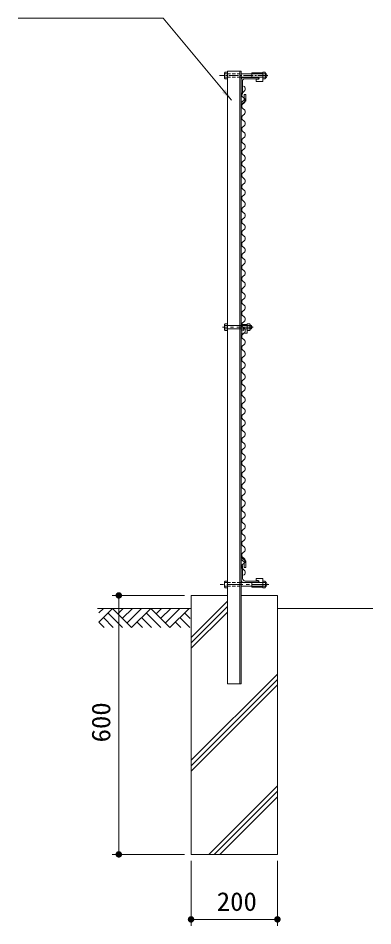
# Model space of a CAD drawing. Units: millimetres, scale not verified. Extents: x -4455 to 4455, y -3150 to 3150.
# Drawn here: x 56 to 877, y -605 to 1498 of the extents above; entities that cross this region are included whole.
import ezdxf
from ezdxf.enums import TextEntityAlignment as Align

# ---------------------------------------------------------------- set-up
doc = ezdxf.new("R2010")
doc.units = ezdxf.units.MM
doc.header["$LTSCALE"] = 30
for name, pattern in [('DASHED', [7.5, 6, -1.5]), ('USER2', [2, 1.25, -0.25, 0.25, -0.25]), ('USER3', [0.375, 0.25, -0.125]), ('USER4', [1.125, 0.75, -0.125, 0.125, -0.125])]:
    doc.linetypes.add(name, pattern=pattern)
for name, color, linetype, lineweight in [('0-0_1部材', 3, 'Continuous', 18), ('0-3_SUNPOU', 1, 'Continuous', 18), ('0-4_6文字', 3, 'Continuous', 9), ('0-5_5寸法', 1, 'Continuous', 18), ('0-6_GL', 7, 'Continuous', 9), ('0-7_8部品', 3, 'Continuous', 18), ('0-8_4基礎', 4, 'Continuous', 18), ('0-9_AMI', 3, 'Continuous', 18), ('0-A_2網', 4, 'Continuous', 18), ('0-B_0', 7, 'Continuous', 9)]:
    doc.layers.add(name, color=color, linetype=linetype, lineweight=lineweight)
doc.styles.add('ＭＳ ゴシック', font='')
doc.styles.get('ＭＳ ゴシック').set_extended_font_data('MS Gothic')

# ---------------------------------------------------------------- blocks, each defined once
blk = doc.blocks.new('NAMIX13')
at = {"layer": '0-9_AMI'}
for centre, start, end in [((-106.7, -200), 298.07249, 61.92751), ((106.7, -600), 118.07249, 241.92751), ((106.7, -1400), 118.07249, 241.92751), ((-106.7, -1000), 298.07249, 61.92751), ((-106.7, -1800), 298.07249, 61.92751), ((106.7, -2200), 118.07249, 241.92751), ((-106.7, -2600), 298.07249, 61.92751), ((106.7, -3000), 118.07249, 241.92751), ((106.7, -3800), 118.07249, 241.92751), ((-106.7, -3400), 298.07249, 61.92751), ((106.7, -4600), 118.07249, 241.92751), ((-106.7, -4200), 298.07249, 61.92751), ((-106.7, -5000), 298.07249, 61.92751), ((106.7, -5400), 118.07249, 241.92751), ((-106.7, -5800), 298.07249, 61.92751), ((106.7, -6200), 118.07249, 241.92751), ((106.7, -7000), 118.07249, 241.92751), ((-106.7, -6600), 298.07249, 61.92751), ((-106.7, -7400), 298.07249, 61.92751), ((106.7, -7800), 118.07249, 241.92751), ((-106.7, -8200), 298.07249, 61.92751), ((106.7, -8600), 118.07249, 241.92751)]:
    blk.add_arc(centre, 226.7, start, end, dxfattribs=at)
blk = doc.blocks.new('NAMIX5')
at = {"layer": '0-9_AMI'}
for centre, start, end in [((53.3, -300), 118.07249, 241.92751), ((-53.3, -100), 298.07249, 61.92751), ((53.3, -700), 118.07249, 241.92751), ((-53.3, -500), 298.07249, 61.92751), ((-53.3, -900), 298.07249, 61.92751), ((53.3, -1100), 118.07249, 241.92751), ((-53.3, -1300), 298.07249, 61.92751), ((53.3, -1500), 118.07249, 241.92751), ((53.3, -1900), 118.07249, 241.92751), ((-53.3, -1700), 298.07249, 61.92751)]:
    blk.add_arc(centre, 113.3, start, end, dxfattribs=at)
blk = doc.blocks.new('NAMI')
at = {"layer": '0-9_AMI'}
for centre, start, end in [((-106.7, -200), 298.07249, 61.92751), ((106.7, -600), 118.07249, 241.92751)]:
    blk.add_arc(centre, 226.7, start, end, dxfattribs=at)
blk = doc.blocks.new('M1')
at = {"layer": '0-3_SUNPOU'}
blk.add_line((-7.5, 0), (-57.86, 0), dxfattribs=at)
for points in [[(0, 0), (-7.5, 0), (-7.44, 0.94)], [(0, 0), (-7.44, -0.94), (-7.5, 0)], [(0, 0), (-7.44, 0.94), (-7.26, 1.87)], [(0, 0), (-7.26, -1.87), (-7.44, -0.94)], [(0, 0), (-7.26, 1.87), (-6.97, 2.76)], [(0, 0), (-6.97, -2.76), (-7.26, -1.87)], [(0, 0), (-6.97, 2.76), (-6.57, 3.61)], [(0, 0), (-6.57, -3.61), (-6.97, -2.76)], [(0, 0), (-6.57, 3.61), (-6.07, 4.41)], [(0, 0), (-6.07, -4.41), (-6.57, -3.61)], [(0, 0), (-6.07, 4.41), (-5.47, 5.13)], [(0, 0), (-5.47, -5.13), (-6.07, -4.41)], [(0, 0), (-5.47, 5.13), (-4.78, 5.78)], [(0, 0), (-4.78, -5.78), (-5.47, -5.13)], [(0, 0), (-4.78, 5.78), (-4.02, 6.33)], [(0, 0), (-4.02, -6.33), (-4.78, -5.78)], [(0, 0), (-4.02, 6.33), (-3.19, 6.79)], [(0, 0), (-3.19, -6.79), (-4.02, -6.33)], [(0, 0), (-3.19, 6.79), (-2.32, 7.13)], [(0, 0), (-2.32, -7.13), (-3.19, -6.79)], [(0, 0), (-2.32, 7.13), (-1.41, 7.37)], [(0, 0), (-1.41, -7.37), (-2.32, -7.13)], [(0, 0), (-1.41, 7.37), (-0.47, 7.49)], [(0, 0), (-0.47, -7.49), (-1.41, -7.37)], [(0, 0), (-0.47, 7.49), (0.47, 7.49)], [(0, 0), (0.47, -7.49), (-0.47, -7.49)], [(0, 0), (0.47, 7.49), (1.41, 7.37)], [(0, 0), (1.41, 7.37), (2.32, 7.13)], [(0, 0), (2.32, 7.13), (3.19, 6.79)], [(0, 0), (3.19, 6.79), (4.02, 6.33)], [(0, 0), (4.02, 6.33), (4.78, 5.78)], [(0, 0), (4.78, 5.78), (5.47, 5.13)], [(0, 0), (5.47, 5.13), (6.07, 4.41)], [(0, 0), (6.07, 4.41), (6.57, 3.61)], [(0, 0), (6.57, 3.61), (6.97, 2.76)], [(0, 0), (6.97, 2.76), (7.26, 1.87)], [(0, 0), (7.26, 1.87), (7.44, 0.94)], [(0, 0), (7.44, 0.94), (7.5, 0)], [(0, 0), (1.41, -7.37), (0.47, -7.49)], [(0, 0), (2.32, -7.13), (1.41, -7.37)], [(0, 0), (3.19, -6.79), (2.32, -7.13)], [(0, 0), (4.02, -6.33), (3.19, -6.79)], [(0, 0), (4.78, -5.78), (4.02, -6.33)], [(0, 0), (5.47, -5.13), (4.78, -5.78)], [(0, 0), (6.07, -4.41), (5.47, -5.13)], [(0, 0), (6.57, -3.61), (6.07, -4.41)], [(0, 0), (6.97, -2.76), (6.57, -3.61)], [(0, 0), (7.26, -1.87), (6.97, -2.76)], [(0, 0), (7.44, -0.94), (7.26, -1.87)], [(0, 0), (7.5, 0), (7.44, -0.94)]]:
    blk.add_solid(points, dxfattribs=at)
blk = doc.blocks.new('GL-マーク')
at = {"layer": '0-B_0', "color": 1, "lineweight": 18}
for p, q in [((-418.12, -21.21), (-396.91, 0)), ((-418.12, -63.64), (-354.48, 0)), ((-354.48, 0), (-265.86, -88.62)), ((-304.52, 0), (-329.5, -24.98)), ((-262.09, 0), (-308.29, -46.2)), ((-219.67, 0), (-287.08, -67.41)), ((-177.24, 0), (-265.86, -88.62)), ((-177.24, 0), (-88.62, -88.62)), ((-127.28, 0), (-152.26, -24.98)), ((-84.85, 0), (-131.05, -46.19)), ((-42.43, 0), (-109.83, -67.41)), ((0, 0), (-88.62, -88.62)), ((-375.7, -21.21), (-308.29, -88.62)), ((-198.45, -21.21), (-131.05, -88.62)), ((4.99, -47.42), (-21.21, -21.21)), ((-418.12, -63.64), (-393.14, -88.62)), ((-396.91, -42.43), (-350.71, -88.62)), ((-240.88, -63.64), (-215.9, -88.62)), ((-219.67, -42.43), (-173.47, -88.62)), ((-38.66, -88.62), (-63.64, -63.64)), ((3.77, -88.62), (-42.43, -42.43))]:
    blk.add_line(p, q, dxfattribs=at)

msp = doc.modelspace()

# ---------------------------------------------------------------- linework, layer by layer
at = {"layer": '0-0_1部材', "color": 7, "lineweight": 9}
for p, q in [((539.94, 1375.42), (539.94, -44.58)), ((539.94, 1375.42), (571.94, 1375.42)), ((571.94, 1375.42), (571.94, 1241.12)), ((571.94, 1365.95), (571.94, 1241.12)), ((571.94, 1320.42), (571.94, 1355.42)), ((574.94, 1322.42), (574.94, 1352.42)), ((576.94, 1360.42), (611.94, 1360.42)), ((579.44, 1360.42), (604.44, 1360.42)), ((579.94, 1357.42), (609.94, 1357.42)), ((604.44, 1360.42), (604.44, 1360.92)), ((611.94, 1360.42), (611.94, 1359.42)), ((571.94, 1320.42), (572.94, 1320.42)), ((571.94, 1302.51), (578.94, 1307.92)), ((571.94, 1297.46), (582.94, 1305.96)), ((578.94, 1320.92), (578.94, 1307.92)), ((582.94, 1320.92), (578.94, 1320.92)), ((582.94, 1320.92), (582.94, 1305.96)), ((571.94, 1250.59), (571.94, -44.58)), ((571.94, 953.66), (571.94, 236.1)), ((571.94, 248.39), (582.94, 239.89)), ((571.94, 243.33), (578.94, 237.92)), ((578.94, 224.92), (578.94, 237.92)), ((582.94, 224.92), (582.94, 239.89)), ((571.94, 196.05), (571.94, 230.42)), ((571.94, 230.42), (573.06, 230.42)), ((575.31, 199.42), (575.31, 228.17)), ((582.94, 224.92), (578.94, 224.92)), ((611.94, 190.42), (577.56, 190.42)), ((609.69, 193.8), (580.94, 193.8)), ((611.94, 190.42), (611.94, 191.55)), ((539.94, -44.58), (571.94, -44.58))]:
    msp.add_line(p, q, dxfattribs=at)
at = {"layer": '0-0_1部材'}
msp.add_line((568.94, 1375.42), (568.94, -44.58), dxfattribs=at)
at = {"layer": '0-0_1部材', "color": 7, "lineweight": 9}
for centre, radius, start, end in [((576.94, 1355.42), 5, 90, 180), ((579.94, 1352.42), 5, 90, 180), ((609.94, 1359.42), 2, 270, 0), ((572.94, 1322.42), 2, 270, 0), ((573.06, 228.17), 2.25, 0, 90), ((577.56, 196.05), 5.62, 180, 270), ((580.94, 199.42), 5.62, 180, 270), ((609.69, 191.55), 2.25, 0, 90)]:
    msp.add_arc(centre, radius, start, end, dxfattribs=at)
at = {"layer": '0-4_6文字', "color": 7}
msp.add_lwpolyline([(55.88, 1497.87), (391.41, 1497.87), (549.61, 1307.84)], dxfattribs=at)
msp.add_solid([(550.89, 1306.3), (527.69, 1326.02), (535.7, 1332.69)], dxfattribs=at)
at = {"layer": '0-5_5寸法'}
for p, q in [((440.94, 160.42), (273.77, 160.42)), ((288.77, 130.42), (288.77, -409.58)), ((440.94, -439.58), (273.77, -439.58)), ((455.94, -454.58), (455.94, -605.16)), ((655.94, -454.58), (655.94, -605.16)), ((485.94, -590.16), (625.94, -590.16))]:
    msp.add_line(p, q, dxfattribs=at)
at = {"layer": '0-6_GL'}
for p, q in [((239.41, 130.42), (455.94, 130.42)), ((655.94, 130.42), (876.63, 130.42))]:
    msp.add_line(p, q, dxfattribs=at)
at = {"layer": '0-7_8部品'}
for p, q in [((533.54, 1370.79), (534.65, 1372.71)), ((533.54, 1370.79), (533.54, 1358.95)), ((534.22, 1368.87), (539.94, 1368.87)), ((534.65, 1372.71), (539.94, 1372.71)), ((539.94, 1372.71), (539.94, 1357.03)), ((571.94, 1368.87), (621.65, 1368.87)), ((596.75, 1371.19), (621.75, 1371.19)), ((596.75, 1371.19), (596.75, 1360.69)), ((621.75, 1357.03), (621.75, 1372.71)), ((621.75, 1371.19), (621.75, 1351.19)), ((627.46, 1368.87), (621.75, 1368.87)), ((628.15, 1358.95), (628.15, 1370.79)), ((534.22, 1360.87), (539.94, 1360.87)), ((567.03, 1360.87), (621.75, 1360.87)), ((606.75, 1356.19), (611.5, 1356.19)), ((606.75, 1356.19), (606.75, 1351.19)), ((606.75, 1351.19), (621.75, 1351.19)), ((627.46, 1360.87), (621.75, 1360.87)), ((627.04, 1357.03), (621.75, 1357.03)), ((628.15, 1358.95), (627.04, 1357.03)), ((533.54, 787.77), (534.65, 789.69)), ((533.54, 775.93), (533.54, 787.77)), ((534.22, 785.85), (539.94, 785.85)), ((534.65, 789.69), (539.94, 789.69)), ((539.94, 774.01), (539.94, 789.69)), ((571.94, 788.17), (571.94, 777.67)), ((571.94, 788.17), (586.14, 788.17)), ((586.14, 774.01), (586.14, 789.69)), ((586.14, 788.17), (586.14, 768.17)), ((591.85, 785.85), (586.14, 785.85)), ((592.54, 775.93), (592.54, 787.77)), ((592.54, 785.85), (596.09, 785.85)), ((592.54, 785.05), (596.49, 785.05)), ((592.54, 778.65), (596.49, 778.65)), ((596.09, 777.85), (596.09, 785.85)), ((534.22, 777.85), (539.94, 777.85)), ((571.94, 777.67), (575.89, 777.67)), ((571.94, 773.17), (575.89, 773.17)), ((571.94, 773.17), (571.94, 768.17)), ((571.94, 768.17), (586.14, 768.17)), ((591.85, 777.85), (586.14, 777.85)), ((591.43, 774.01), (586.14, 774.01)), ((592.54, 775.93), (591.43, 774.01)), ((592.54, 777.85), (596.09, 777.85)), ((533.54, 191.89), (534.65, 193.81)), ((533.54, 180.05), (533.54, 191.89)), ((534.22, 189.97), (539.94, 189.97)), ((534.65, 193.81), (539.94, 193.81)), ((539.94, 178.13), (539.94, 193.81)), ((567.03, 189.97), (621.75, 189.97)), ((596.75, 190.15), (611.5, 190.15)), ((596.75, 179.65), (596.75, 190.15)), ((606.75, 199.65), (621.75, 199.65)), ((606.75, 194.65), (606.75, 199.65)), ((606.75, 194.65), (611.5, 194.65)), ((621.75, 179.65), (621.75, 199.65)), ((621.75, 193.81), (621.75, 178.13)), ((627.46, 189.97), (621.75, 189.97)), ((628.15, 191.89), (628.15, 180.05)), ((534.22, 181.97), (539.94, 181.97)), ((571.94, 181.97), (621.65, 181.97)), ((596.75, 179.65), (621.75, 179.65)), ((627.46, 181.97), (621.75, 181.97)), ((627.04, 178.13), (621.75, 178.13)), ((628.15, 180.05), (627.04, 178.13))]:
    msp.add_line(p, q, dxfattribs=at)
at = {"layer": '0-7_8部品', "linetype": 'USER3'}
for p, q in [((539.94, 1368.87), (571.94, 1368.87)), ((539.94, 1360.87), (571.94, 1360.87)), ((539.94, 189.97), (571.94, 189.97)), ((539.94, 181.97), (571.94, 181.97))]:
    msp.add_line(p, q, dxfattribs=at)
at = {"layer": '0-7_8部品', "linetype": 'DASHED'}
for p, q in [((596.75, 1369.19), (621.75, 1369.19)), ((539.94, 785.85), (586.14, 785.85)), ((539.94, 777.85), (586.14, 777.85)), ((596.75, 181.65), (621.75, 181.65))]:
    msp.add_line(p, q, dxfattribs=at)
at = {"layer": '0-7_8部品', "color": 1, "linetype": 'USER4'}
msp.add_line((633.3, 1364.87), (522.18, 1364.87), dxfattribs=at)
at = {"layer": '0-7_8部品', "color": 1, "linetype": 'USER2'}
for p, q in [((599.56, 781.85), (528.72, 781.85)), ((635.99, 185.97), (522.18, 185.97))]:
    msp.add_line(p, q, dxfattribs=at)
at = {"layer": '0-7_8部品'}
for points in [[(628.15, 1370.79), (627.04, 1372.71), (621.75, 1372.71)], [(533.54, 1358.95), (534.65, 1357.03), (539.94, 1357.03)], [(592.54, 787.77), (591.43, 789.69), (586.14, 789.69)], [(533.54, 775.93), (534.65, 774.01), (539.94, 774.01)], [(628.15, 191.89), (627.04, 193.81), (621.75, 193.81)], [(533.54, 180.05), (534.65, 178.13), (539.94, 178.13)]]:
    msp.add_lwpolyline(points, dxfattribs=at)
for centre, radius, start, end in [((536.57, 1370.79), 3.03, 180, 219.3382), ((545.54, 1364.87), 12, 160.52878, 199.47122), ((625.12, 1370.79), 3.03, 320.6618, 0), ((616.15, 1364.87), 12, 340.52878, 19.47122), ((624.99, 1364.87), 6.71, 298.05542, 61.94458), ((536.57, 1358.95), 3.03, 140.6618, 180), ((611.5, 1358.44), 2.25, 270, 90), ((625.12, 1358.95), 3.03, 0, 39.3382), ((536.57, 787.77), 3.03, 180, 219.3382), ((545.54, 781.85), 12, 160.52878, 199.47122), ((589.51, 787.77), 3.03, 320.6618, 0), ((580.54, 781.85), 12, 340.52878, 19.47122), ((589.16, 781.85), 8, 330, 30), ((536.57, 775.93), 3.03, 140.6618, 180), ((575.89, 775.42), 2.25, 270, 90), ((589.51, 775.93), 3.03, 0, 39.3382), ((536.57, 191.89), 3.03, 180, 219.3382), ((545.54, 185.97), 12, 160.52878, 199.47122), ((611.5, 192.4), 2.25, 270, 90), ((625.12, 191.89), 3.03, 320.6618, 0), ((616.15, 185.97), 12, 340.52878, 19.47122), ((624.99, 185.97), 6.71, 298.05542, 61.94458), ((536.57, 180.05), 3.03, 140.6618, 180), ((625.12, 180.05), 3.03, 0, 39.3382)]:
    msp.add_arc(centre, radius, start, end, dxfattribs=at)
at = {"layer": '0-8_4基礎', "color": 7, "lineweight": 9}
for p, q in [((455.94, 160.42), (539.94, 160.42)), ((571.94, 160.42), (655.94, 160.42)), ((655.94, 160.42), (655.94, -439.58))]:
    msp.add_line(p, q, dxfattribs=at)
at = {"layer": '0-8_4基礎'}
for p, q in [((455.94, 62.93), (539.94, 146.93)), ((455.94, 50.43), (539.94, 134.43)), ((455.94, 37.93), (539.94, 121.93)), ((455.94, -221.67), (655.94, -21.67)), ((455.94, -234.17), (655.94, -34.17)), ((455.94, -246.67), (655.94, -46.67)), ((497.33, -439.58), (655.94, -280.97)), ((509.83, -439.58), (655.94, -293.47)), ((522.33, -439.58), (655.94, -305.97))]:
    msp.add_line(p, q, dxfattribs=at)
at = {"layer": '0-8_4基礎', "color": 7, "lineweight": 9}
msp.add_lwpolyline([(455.94, 160.42), (455.94, -439.58), (655.94, -439.58)], dxfattribs=at)
at = {"layer": '0-A_2網', "color": 3}
for centre, start, end in [((580.93, 227.15), 118.07249, 241.92751), ((573.82, 240.48), 298.07249, 61.92751), ((573.82, 213.82), 298.07249, 61.92751)]:
    msp.add_arc(centre, 7.56, start, end, dxfattribs=at)

# ---------------------------------------------------------------- block references
at = {"layer": '0-0_1部材'}
for name, p, xscale, yscale in [('NAMI', (577.38, 1340.48), 0.03333333, 0.03333333), ('NAMI', (577.38, 1313.82), 0.03333333, 0.03333333), ('NAMI', (577.38, 1287.15), 0.03333333, 0.03333333), ('NAMIX5', (577.38, 1260.48), 0.06666667, 0.06666667), ('NAMIX13', (577.38, 1127.15), 0.03333333, 0.03333333), ('NAMIX13', (577.38, 833.82), 0.03333333, 0.03333333), ('NAMIX13', (577.38, 540.48), 0.03333333, 0.03333333)]:
    msp.add_blockref(name, p, dxfattribs=dict(at, xscale=xscale, yscale=yscale))
at = {"layer": '0-5_5寸法'}
for p, rotation in [((288.77, 160.42), 90), ((288.77, -439.58), 270), ((455.94, -590.16), 180)]:
    msp.add_blockref('M1', p, dxfattribs=dict(at, rotation=rotation))
msp.add_blockref('M1', (655.94, -590.16), dxfattribs=at)
at = {"layer": '0-6_GL', "xscale": 0.5, "yscale": 0.5}
msp.add_blockref('GL-マーク', (451.44, 130.42), dxfattribs=at)

# ---------------------------------------------------------------- texts
at = {"layer": '0-5_5寸法', "color": 3, "style": 'ＭＳ ゴシック', "width": 1.05}
msp.add_text('600', height=43.33, rotation=90, dxfattribs=at).set_placement((282.1, -180.08), align=Align.BOTTOM_LEFT)
msp.add_text('200', height=43.33, dxfattribs=at).set_placement((515.44, -583.48), align=Align.BOTTOM_LEFT)

doc.saveas('drawing.dxf')
